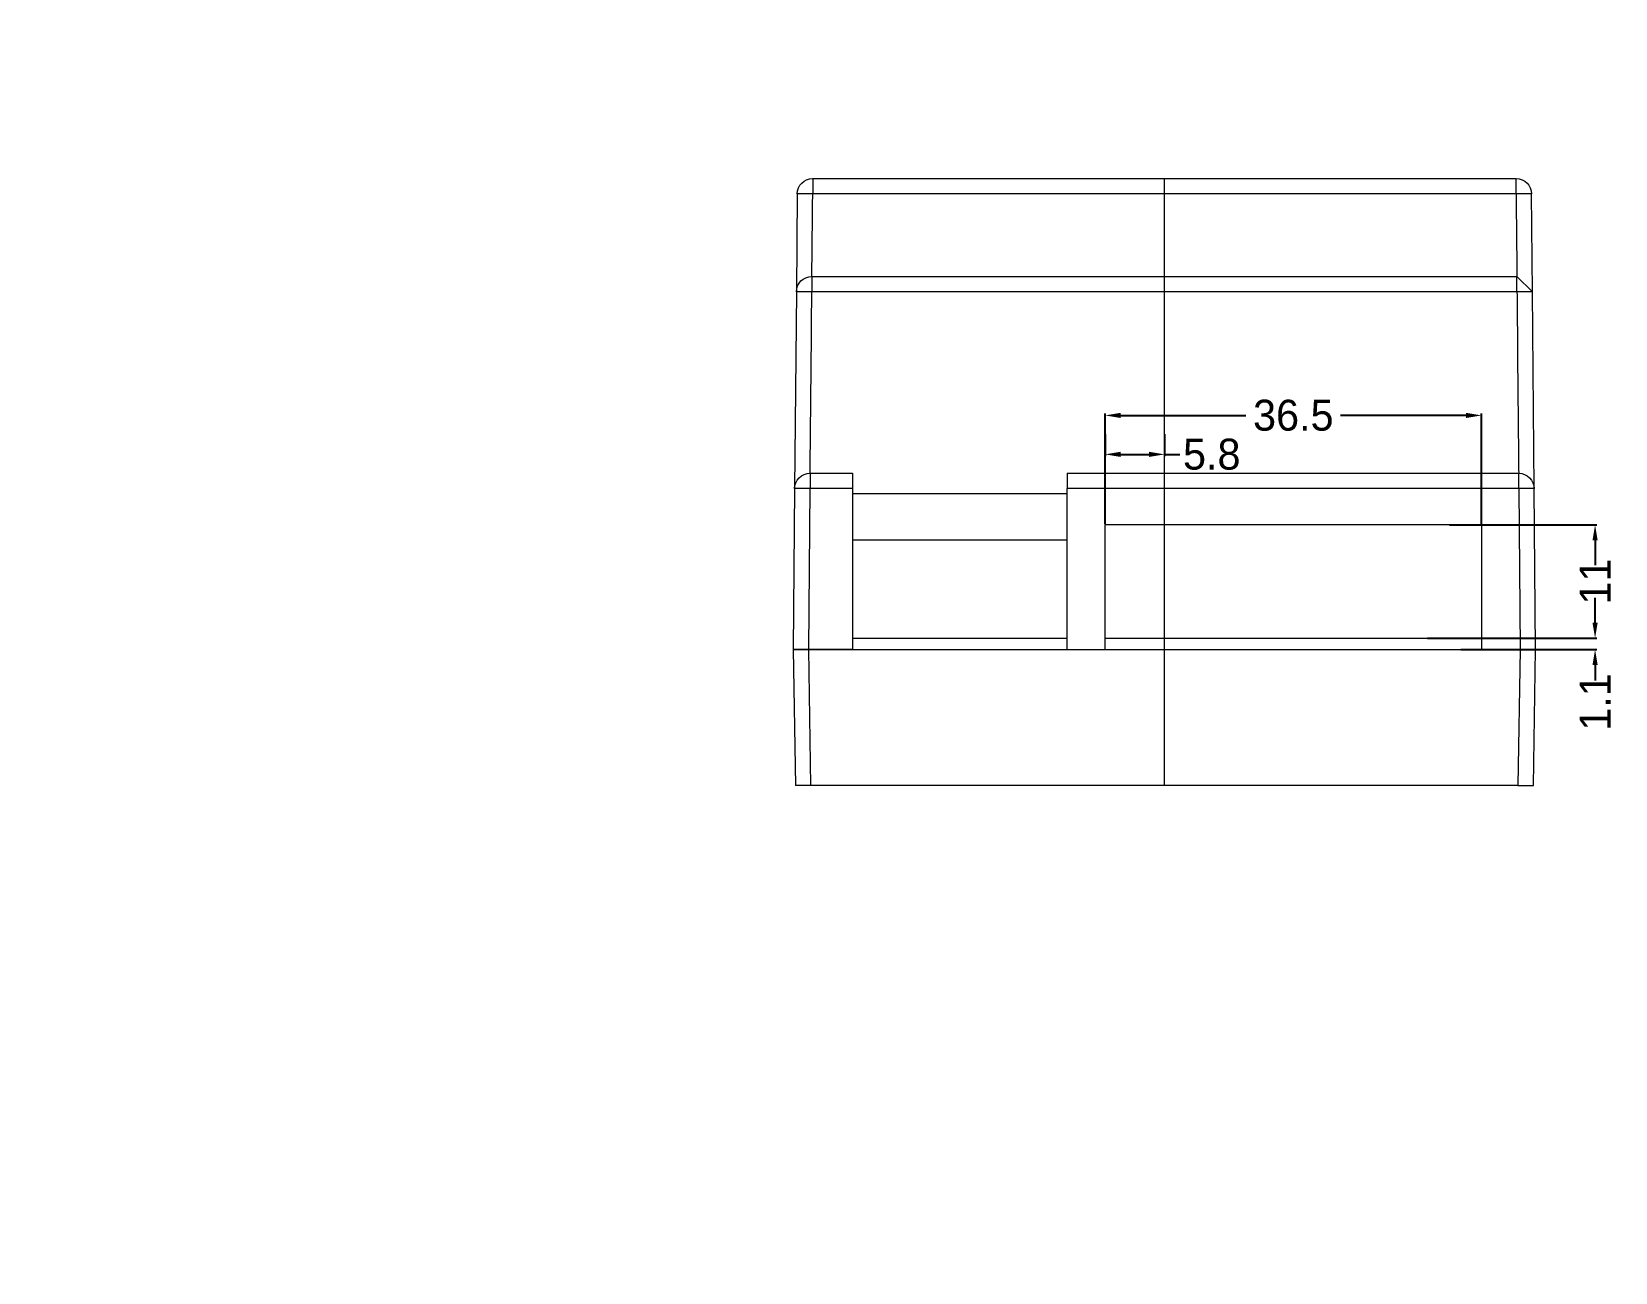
# Model space of a CAD drawing. Header units: millimetres. Extents: x 0 to 857, y 0 to 590.
# Drawn here: x 428.5 to 582.1, y 294.9 to 415.2 of the extents above; entities that cross this region are included whole.
import ezdxf
from ezdxf.lldxf.tags import DXFTag

# ---------------------------------------------------------------- set-up
doc = ezdxf.new("R2010")
doc.units = ezdxf.units.MM
doc.header["$MEASUREMENT"] = 0
doc.layers.get('0').update_dxf_attribs({"linetype": 'CONTINUOUS'})
doc.layers.get('Defpoints').update_dxf_attribs({"linetype": 'CONTINUOUS'})
doc.layers.add('13', color=7, linetype='CONTINUOUS')
doc.layers.add('3', color=7, linetype='CONTINUOUS')
tags = doc.linetypes.add('CENTER', pattern=[47.5, 22, -8.5, 8.5, -8.5]).pattern_tags.tags
tags[10:11] = [DXFTag(74, 4), DXFTag(75, 0), DXFTag(340, '0'), DXFTag(46, 0.0), DXFTag(50, 0.0), DXFTag(44, 0.0), DXFTag(45, 0.0)]
tags[8:9] = [DXFTag(74, 4), DXFTag(75, 0), DXFTag(340, '0'), DXFTag(46, 0.0), DXFTag(50, 0.0), DXFTag(44, 0.0), DXFTag(45, 0.0)]
tags[6:7] = [DXFTag(74, 4), DXFTag(75, 0), DXFTag(340, '0'), DXFTag(46, 0.0), DXFTag(50, 0.0), DXFTag(44, 0.0), DXFTag(45, 0.0)]
tags[4:5] = [DXFTag(74, 4), DXFTag(75, 0), DXFTag(340, '0'), DXFTag(46, 0.0), DXFTag(50, 0.0), DXFTag(44, 0.0), DXFTag(45, 0.0)]
doc.dimstyles.get("Standard").update_dxf_attribs({"dimtxt": 3, "dimasz": 1.5, "dimexe": 0.18, "dimexo": 0.0625, "dimgap": 0.09, "dimtad": 0, "dimdec": 1, "dimzin": 0, "dimdsep": 46, "dimtxsty": 'Standard', "dimcen": 0.09, "dimclrd": 3, "dimclre": 3, "dimclrt": 3, "dimadec": 0, "dimazin": 0, "dimtfac": 1, "dimtdec": 4, "dimtofl": 0, "dimtmove": 0, "dimatfit": 3, "dimfxl": 1, "dimtolj": 1, "dimtzin": 0, "dimarcsym": 0})

# ---------------------------------------------------------------- blocks, each defined once
blk = doc.blocks.new('*D25')
at = {"color": 3, "lineweight": -2}
for p, q in [((519.7, 486.09), (518.71, 484.97)), ((514.97, 480.86), (515.15, 480.86)), ((515.06, 480.77), (515.06, 480.95))]:
    blk.add_line(p, q, dxfattribs=at)
at = {"color": 3, "lineweight": 18}
blk.add_solid([(518.52, 485.14), (518.89, 484.8), (517.71, 483.85)], dxfattribs=at)
at = {"layer": 'Defpoints', "color": 0, "lineweight": 18}
for p in [(517.71, 483.85), (512.4, 477.87)]:
    blk.add_point(p, dxfattribs=at)
at = {"color": 3, "lineweight": 18, "insert": (521.42, 488.03), "char_height": 3, "attachment_point": 5, "rotation": 48.3962}
blk.add_mtext('\\A1;∅8', dxfattribs=at)
blk = doc.blocks.new('*D26')
at = {"color": 3, "lineweight": -2}
for p, q in [((507.45, 477.62), (508.06, 476.25)), ((511.27, 468.96), (511.45, 468.96)), ((511.36, 468.87), (511.36, 469.05))]:
    blk.add_line(p, q, dxfattribs=at)
at = {"color": 3, "lineweight": 18}
blk.add_solid([(508.29, 476.35), (507.84, 476.15), (508.68, 474.88)], dxfattribs=at)
at = {"layer": 'Defpoints', "color": 0, "lineweight": 18}
for p in [(508.68, 474.88), (514.03, 463.03)]:
    blk.add_point(p, dxfattribs=at)
at = {"color": 3, "lineweight": 18, "insert": (505.97, 480.89), "char_height": 3, "attachment_point": 5, "rotation": 294.2988}
blk.add_mtext('\\A1;∅13', dxfattribs=at)
blk = doc.blocks.new('*D27')
at = {"color": 3, "lineweight": -2}
for p, q in [((519.32, 473.46), (519.5, 473.46)), ((519.41, 473.37), (519.41, 473.55)), ((522.59, 466.96), (520.95, 470.32))]:
    blk.add_line(p, q, dxfattribs=at)
at = {"color": 3, "lineweight": 18}
blk.add_solid([(521.17, 470.43), (520.72, 470.21), (520.29, 471.66)], dxfattribs=at)
at = {"layer": 'Defpoints', "color": 0, "lineweight": 18}
for p in [(518.52, 475.25), (520.29, 471.66)]:
    blk.add_point(p, dxfattribs=at)
at = {"color": 3, "lineweight": 18, "insert": (523.73, 464.64), "char_height": 3, "attachment_point": 5, "rotation": 296.1193}
blk.add_mtext('\\A1;∅4', dxfattribs=at)
blk = doc.blocks.new('*D30')
at = {"color": 3, "lineweight": -2}
for p, q in [((532.66, 367.45), (532.66, 378.18)), ((534.16, 378), (546.32, 378)), ((567.66, 378), (555.5, 378)), ((569.16, 367.45), (569.16, 378.18))]:
    blk.add_line(p, q, dxfattribs=at)
at = {"color": 3, "lineweight": 18}
for points in [[(534.16, 378.25), (534.16, 377.75), (532.66, 378)], [(567.66, 378.25), (567.66, 377.75), (569.16, 378)]]:
    blk.add_solid(points, dxfattribs=at)
at = {"layer": 'Defpoints', "color": 0, "lineweight": 18}
for p in [(569.16, 378), (532.66, 367.38), (569.16, 367.38)]:
    blk.add_point(p, dxfattribs=at)
at = {"color": 3, "lineweight": 18, "insert": (550.91, 378), "char_height": 3, "attachment_point": 5}
blk.add_mtext('\\A1;36.5', dxfattribs=at)
blk = doc.blocks.new('*D31')
at = {"color": 3, "lineweight": -2}
for p, q in [((566.07, 367.38), (580.36, 367.38)), ((580.18, 365.88), (580.18, 363.47)), ((580.18, 357.88), (580.18, 360.29)), ((563.91, 356.38), (580.36, 356.38))]:
    blk.add_line(p, q, dxfattribs=at)
at = {"color": 3, "lineweight": 18}
for points in [[(579.93, 365.88), (580.43, 365.88), (580.18, 367.38)], [(579.93, 357.88), (580.43, 357.88), (580.18, 356.38)]]:
    blk.add_solid(points, dxfattribs=at)
at = {"layer": 'Defpoints', "color": 0, "lineweight": 18}
for p in [(566, 367.38), (580.18, 367.38), (563.84, 356.38)]:
    blk.add_point(p, dxfattribs=at)
at = {"color": 3, "lineweight": 18, "insert": (580.18, 361.88), "char_height": 3, "attachment_point": 5, "rotation": 90}
blk.add_mtext('\\A1;11', dxfattribs=at)
blk = doc.blocks.new('*D32')
at = {"color": 3, "lineweight": -2}
for p, q in [((580.18, 357.88), (580.18, 359.38)), ((567.17, 356.38), (580.36, 356.38)), ((567.17, 355.28), (580.36, 355.28)), ((580.18, 353.78), (580.18, 352.28))]:
    blk.add_line(p, q, dxfattribs=at)
at = {"color": 3, "lineweight": 18}
for points in [[(579.93, 357.88), (580.43, 357.88), (580.18, 356.38)], [(579.93, 353.78), (580.43, 353.78), (580.18, 355.28)]]:
    blk.add_solid(points, dxfattribs=at)
at = {"layer": 'Defpoints', "color": 0, "lineweight": 18}
for p in [(567.11, 356.38), (567.11, 355.28), (580.18, 355.28)]:
    blk.add_point(p, dxfattribs=at)
at = {"color": 3, "lineweight": 18, "insert": (580.18, 350.19), "char_height": 3, "attachment_point": 5, "rotation": 90}
blk.add_mtext('\\A1;1.1', dxfattribs=at)
blk = doc.blocks.new('*D41')
at = {"color": 3, "lineweight": -2}
for p, q in [((532.66, 376.19), (532.66, 374.04)), ((538.41, 376.19), (538.41, 374.04)), ((534.16, 374.22), (536.91, 374.22)), ((538.41, 374.22), (539.91, 374.22))]:
    blk.add_line(p, q, dxfattribs=at)
at = {"color": 3, "lineweight": 18}
for points in [[(534.16, 374.47), (534.16, 373.97), (532.66, 374.22)], [(536.91, 374.47), (536.91, 373.97), (538.41, 374.22)]]:
    blk.add_solid(points, dxfattribs=at)
at = {"layer": 'Defpoints', "color": 0, "lineweight": 18}
for p in [(532.66, 376.25), (538.41, 376.25), (538.41, 374.22)]:
    blk.add_point(p, dxfattribs=at)
at = {"color": 3, "lineweight": 18, "insert": (543, 374.22), "char_height": 3, "attachment_point": 5}
blk.add_mtext('\\A1;5.8', dxfattribs=at)

msp = doc.modelspace()

# ---------------------------------------------------------------- linework, layer by layer
at = {"layer": '13', "color": 7, "linetype": 'Continuous', "lineweight": 18}
for p, q in [((508.16, 356.38), (528.96, 356.38)), ((532.66, 356.38), (569.15, 356.38)), ((502.41, 355.28), (502.61, 342.08)), ((502.41, 355.28), (503.91, 355.28)), ((503.91, 355.28), (572.91, 355.28)), ((574.41, 355.28), (572.91, 355.28)), ((574.2, 342.08), (574.41, 355.28)), ((504.11, 342.08), (502.61, 342.08)), ((572.7, 342.08), (504.11, 342.08)), ((572.7, 342.08), (574.2, 342.08))]:
    msp.add_line(p, q, dxfattribs=at)
at = {"layer": '13', "color": 7, "linetype": 'Continuous', "lineweight": 13}
for p, q in [((504.11, 342.08), (503.91, 355.28)), ((572.91, 355.28), (572.7, 342.08))]:
    msp.add_line(p, q, dxfattribs=at)
at = {"layer": '3', "color": 7, "linetype": 'Continuous', "lineweight": 18}
for p, q in [((504.29, 400.98), (572.52, 400.98)), ((502.79, 399.5), (502.71, 390)), ((574.1, 390), (574.02, 399.5)), ((504.21, 391.48), (572.6, 391.48)), ((572.6, 391.48), (574.1, 390)), ((502.71, 390), (502.54, 370.9)), ((574.27, 370.9), (574.1, 390)), ((504.04, 372.38), (508.16, 372.38)), ((508.16, 372.38), (508.16, 370.91)), ((528.96, 372.38), (572.77, 372.38)), ((528.96, 372.38), (528.96, 370.91)), ((502.54, 370.9), (502.41, 355.28)), ((508.16, 370.91), (508.16, 355.28)), ((528.96, 370.38), (508.16, 370.38)), ((528.96, 355.28), (528.96, 370.91)), ((574.41, 355.28), (574.27, 370.9)), ((569.16, 367.38), (532.66, 367.38)), ((532.66, 355.28), (532.66, 367.38)), ((569.16, 367.38), (569.16, 355.28)), ((528.96, 365.88), (508.16, 365.88)), ((503.91, 355.28), (502.41, 355.28)), ((508.16, 355.28), (503.91, 355.28)), ((528.96, 355.28), (532.66, 355.28)), ((569.16, 355.28), (572.91, 355.28)), ((572.91, 355.28), (574.41, 355.28))]:
    msp.add_line(p, q, dxfattribs=at)
at = {"layer": '3', "color": 7, "linetype": 'Continuous', "lineweight": 13}
for p, q in [((504.29, 400.98), (504.29, 399.51)), ((572.52, 399.51), (572.52, 400.98)), ((572.52, 399.51), (504.29, 399.51)), ((504.21, 391.48), (504.21, 390)), ((572.6, 390), (572.6, 391.48)), ((572.6, 390), (504.21, 390)), ((504.04, 372.38), (504.04, 370.91)), ((572.77, 370.91), (572.77, 372.38)), ((503.91, 355.28), (504.04, 370.91)), ((508.16, 370.91), (504.04, 370.91)), ((572.77, 370.91), (528.96, 370.91)), ((572.77, 370.91), (572.91, 355.28))]:
    msp.add_line(p, q, dxfattribs=at)
at = {"layer": '3', "color": 1, "linetype": 'CENTER', "lineweight": 18, "ltscale": 0.2356}
msp.add_line((538.41, 342.08), (538.41, 400.98), dxfattribs=at)
at = {"layer": '3', "color": 7, "linetype": 'Continuous', "lineweight": 18}
for points in [[(504.21, 391.48), (504.21, 391.64), (504.21, 391.81), (504.22, 391.97), (504.22, 392.13), (504.22, 392.29), (504.22, 392.45), (504.22, 392.61), (504.22, 392.77), (504.23, 392.93), (504.23, 393.09), (504.23, 393.25), (504.23, 393.41), (504.23, 393.57), (504.23, 393.73), (504.24, 393.89), (504.24, 394.05), (504.24, 394.21), (504.24, 394.37), (504.24, 394.53), (504.24, 394.69), (504.25, 394.86), (504.25, 395.02), (504.25, 395.18), (504.25, 395.34), (504.25, 395.5), (504.25, 395.66), (504.25, 395.82), (504.26, 395.98), (504.26, 396.14), (504.26, 396.3), (504.26, 396.46), (504.26, 396.62), (504.26, 396.78), (504.27, 396.94), (504.27, 397.1), (504.27, 397.26), (504.27, 397.42), (504.27, 397.58), (504.27, 397.74), (504.28, 397.91), (504.28, 398.07), (504.28, 398.23), (504.28, 398.39), (504.28, 398.55), (504.28, 398.71), (504.28, 398.87), (504.29, 399.03), (504.29, 399.19), (504.29, 399.35), (504.29, 399.51)], [(572.52, 399.51), (572.52, 399.35), (572.52, 399.19), (572.52, 399.03), (572.53, 398.87), (572.53, 398.71), (572.53, 398.55), (572.53, 398.39), (572.53, 398.23), (572.53, 398.07), (572.54, 397.91), (572.54, 397.74), (572.54, 397.58), (572.54, 397.42), (572.54, 397.26), (572.54, 397.1), (572.55, 396.94), (572.55, 396.78), (572.55, 396.62), (572.55, 396.46), (572.55, 396.3), (572.55, 396.14), (572.55, 395.98), (572.56, 395.82), (572.56, 395.66), (572.56, 395.5), (572.56, 395.34), (572.56, 395.18), (572.56, 395.02), (572.57, 394.86), (572.57, 394.69), (572.57, 394.53), (572.57, 394.37), (572.57, 394.21), (572.57, 394.05), (572.58, 393.89), (572.58, 393.73), (572.58, 393.57), (572.58, 393.41), (572.58, 393.25), (572.58, 393.09), (572.58, 392.93), (572.59, 392.77), (572.59, 392.61), (572.59, 392.45), (572.59, 392.29), (572.59, 392.13), (572.59, 391.97), (572.6, 391.81), (572.6, 391.64), (572.6, 391.48)], [(504.04, 372.38), (504.05, 372.74), (504.05, 373.09), (504.05, 373.44), (504.06, 373.79), (504.06, 374.15), (504.06, 374.5), (504.07, 374.85), (504.07, 375.2), (504.07, 375.55), (504.08, 375.91), (504.08, 376.26), (504.08, 376.61), (504.09, 376.96), (504.09, 377.32), (504.09, 377.67), (504.1, 378.02), (504.1, 378.37), (504.1, 378.73), (504.11, 379.08), (504.11, 379.43), (504.11, 379.78), (504.12, 380.13), (504.12, 380.49), (504.12, 380.84), (504.13, 381.19), (504.13, 381.54), (504.13, 381.9), (504.14, 382.25), (504.14, 382.6), (504.14, 382.95), (504.15, 383.3), (504.15, 383.66), (504.15, 384.01), (504.16, 384.36), (504.16, 384.71), (504.16, 385.07), (504.17, 385.42), (504.17, 385.77), (504.17, 386.12), (504.18, 386.47), (504.18, 386.83), (504.18, 387.18), (504.19, 387.53), (504.19, 387.88), (504.19, 388.24), (504.2, 388.59), (504.2, 388.94), (504.2, 389.29), (504.21, 389.65), (504.21, 390)], [(572.6, 390), (572.61, 389.65), (572.61, 389.29), (572.61, 388.94), (572.62, 388.59), (572.62, 388.24), (572.62, 387.88), (572.63, 387.53), (572.63, 387.18), (572.63, 386.83), (572.64, 386.47), (572.64, 386.12), (572.64, 385.77), (572.65, 385.42), (572.65, 385.07), (572.65, 384.71), (572.65, 384.36), (572.66, 384.01), (572.66, 383.66), (572.66, 383.3), (572.67, 382.95), (572.67, 382.6), (572.67, 382.25), (572.68, 381.9), (572.68, 381.54), (572.68, 381.19), (572.69, 380.84), (572.69, 380.49), (572.69, 380.13), (572.7, 379.78), (572.7, 379.43), (572.7, 379.08), (572.71, 378.73), (572.71, 378.37), (572.71, 378.02), (572.72, 377.67), (572.72, 377.32), (572.72, 376.96), (572.73, 376.61), (572.73, 376.26), (572.73, 375.91), (572.74, 375.55), (572.74, 375.2), (572.74, 374.85), (572.75, 374.5), (572.75, 374.15), (572.75, 373.79), (572.76, 373.44), (572.76, 373.09), (572.76, 372.74), (572.77, 372.38)]]:
    msp.add_lwpolyline(points, dxfattribs=at)
at = {"layer": '3', "color": 7, "linetype": 'Continuous', "lineweight": 18, "extrusion": (0, 0, -1)}
for centre, start, end in [((-504.29, 399.48), 0.5, 89.8714), ((-572.52, 399.48), 90.1286, 179.5), ((-504.21, 389.98), 0.5, 90.0537)]:
    msp.add_arc(centre, 1.5, start, end, dxfattribs=at)
at = {"layer": '3', "color": 7, "linetype": 'Continuous', "lineweight": 18, "extrusion": (0, -6.12323e-17, -1)}
for centre, start, end in [((-504.04, 370.88), 0.5, 90), ((-572.77, 370.88), 90, 179.5)]:
    msp.add_arc(centre, 1.5, start, end, dxfattribs=at)
at = {"layer": '3', "color": 7, "linetype": 'Continuous', "lineweight": 13}
for centre, major_axis, ratio, start_param, end_param in [((504.29, 399.48), (1.5, -0.01), 0.017452, 1.570949, 3.141593), ((572.52, 399.48), (1.5, 0.01), 0.017452, 0, 1.570644), ((504.21, 389.98), (1.5, -0.01), 0.008726, 1.570872, 3.141593), ((572.6, 389.98), (1.5, 0.01), 0.008726, 0, 1.57072), ((504.04, 370.88), (1.5, -0.01), 0.017452, 1.570949, 3.141593), ((572.77, 370.88), (1.5, 0.01), 0.017452, 0, 1.570644)]:
    msp.add_ellipse(centre, major_axis=major_axis, ratio=ratio, start_param=start_param, end_param=end_param, dxfattribs=at)

# ---------------------------------------------------------------- dimensions: what is measured, and where the dimension line sits
at = {"lineweight": 18}
for base, p1, p2, picture, middle in [((517.71131315, 483.84907968), (0, 0), (0, 0), '*D25', (521.42293545, 488.02902704)), ((508.6806898, 474.88223802), (0, 0), (0, 0), '*D26', (505.9689333, 480.88844121)), ((520.28589478, 471.66230313), (0, 0), (0, 0), '*D27', (523.73122242, 464.63550462)), ((569.16, 378), (532.66, 367.38), (569.16, 367.38), '*D30', (550.91, 378)), ((538.40541169, 374.21834208), (532.65541169, 376.25207175), (538.40541169, 376.25207175), '*D41', (542.99541169, 374.21834208)), ((580.18, 367.38), (563.84, 356.38), (566, 367.38), '*D31', (580.18, 361.88)), ((580.1759504, 355.28442688), (567.10549976, 356.38442691), (567.10549976, 355.28442688), '*D32', (580.1759504, 350.19442688))]:
    dim = msp.add_linear_dim(base=base, p1=p1, p2=p2, dimstyle='Standard', dxfattribs=at)
    dim.commit()
    dim.dimension.update_dxf_attribs({"geometry": picture, "text_midpoint": middle, "dimtype": 160})

doc.saveas('drawing.dxf')
